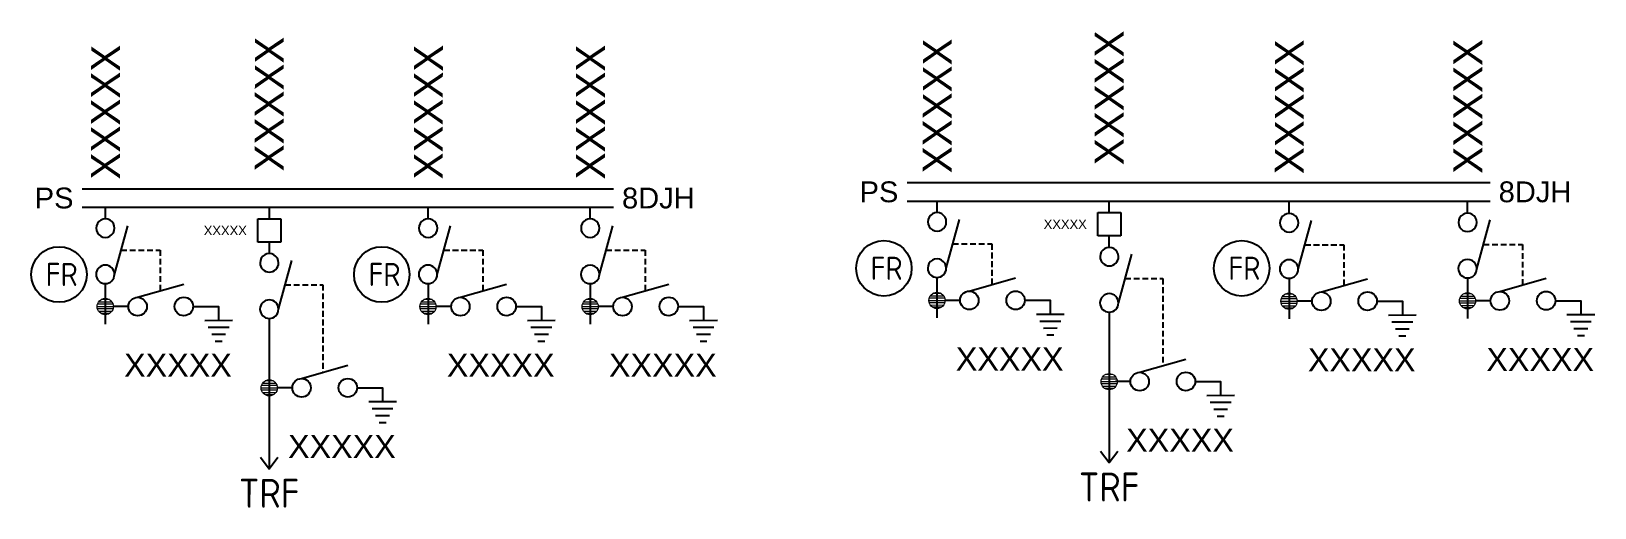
# Model space of a CAD drawing. Header units: metres. Extents: x -4 to 294194, y -26 to 6261457.
# Drawn here: x 294058.6 to 294193.8, y 6261416.3 to 6261457.4 of the extents above; entities outside this region: 1.
import ezdxf
from ezdxf.enums import TextEntityAlignment as Align

# ---------------------------------------------------------------- set-up
doc = ezdxf.new("R2010")
doc.units = ezdxf.units.M
for name, pattern in [('A', [0]), ('CENTERX2', [4, 2.5, -0.5, 0.5, -0.5]), ('DASHED', [0.75, 0.5, -0.25])]:
    doc.linetypes.add(name, pattern=pattern)
doc.layers.get('0').update_dxf_attribs({"color": 6})
doc.layers.add('Equip_HV_NEW', color=2, linetype='Continuous')
doc.styles.add('ARIAL', font='arial.ttf', dxfattribs={"height": 2})
doc.styles.add('iecISOCP', font='isocp.shx')
doc.styles.add('IESYMBOL1', font='isocp.shx')
doc.styles.get("Standard").update_dxf_attribs({"font": 'arial.ttf'})
doc.styles.add('SWG_LABEL', font='arial.ttf')
doc.styles.add('SWITCH_LABEL', font='arial.ttf', dxfattribs={"height": 2.5})

# ---------------------------------------------------------------- blocks, each defined once
blk = doc.blocks.new('*U1')
for p, q in [((-1.600000000000001, 2.220446049250313e-16), (-1.6, 45.93532441819552)), ((-8.881784197001252e-16, 2.6107588313450966e-17), (0, 45.93532441819552))]:
    blk.add_line(p, q)
at = {"style": 'ARIAL'}
blk.add_attdef('SWG_TYPE', text='', height=1.8, rotation=90, dxfattribs=at).set_placement((-0.799999999999997, 46.68002008887217), align=Align.MIDDLE_LEFT)
blk.add_attdef('SUB_TYPE', text='', height=1.8, rotation=90, dxfattribs=at).set_placement((-0.8000000000000003, -0.7573673738163151), align=Align.MIDDLE_RIGHT)
blk = doc.blocks.new('*U3')
for p, q in [((-1.600000000000001, 2.220446049250313e-16), (-1.6, 50.4165432715843)), ((-8.881784197001252e-16, 2.6101117061454834e-17), (0, 50.4165432715843))]:
    blk.add_line(p, q)
at = {"style": 'ARIAL'}
blk.add_attdef('SWG_TYPE', text='', height=1.8, rotation=90, dxfattribs=at).set_placement((-0.7999999999999968, 51.16123894226095), align=Align.MIDDLE_LEFT)
blk.add_attdef('SUB_TYPE', text='', height=1.8, rotation=90, dxfattribs=at).set_placement((-0.8000000000000003, -0.7573673738163151), align=Align.MIDDLE_RIGHT)
blk = doc.blocks.new('FAULT_INDIC_SE')
blk.add_circle((0, 0), 2.4)
at = {"insert": (-1.151798744079314, 1.002311643711891), "char_height": 2, "width": 2.704225216971281, "attachment_point": 1, "style": 'iecISOCP'}
blk.add_mtext('FR', dxfattribs=at)
blk = doc.blocks.new('SWG_SIE_SU_NEW')
blk.add_line((5.807768332291147, 0.7900406374399225), (1.59351649774331, 1.937823790240929))
at = {"linetype": 'A', "lineweight": 0}
for p, q in [((7.980944807652106, 0.3469309391532249), (7.979888787815662, -0.3683052812858865)), ((8.179566227182306, -0.5842123326245021), (8.181258932617977, 0.5622474177934187)), ((8.381399027751216, 0.6590170241202937), (8.379419696860207, -0.6815725146616387)), ((8.579380620100192, -0.7115727819431799), (8.581447667564122, 0.6884266920707613)), ((8.781402137538334, 0.6594734354563538), (8.77941971493712, -0.683210101039033)), ((8.979565745098178, -0.5878385049918462), (8.981265671906637, 0.5635122400846182)), ((9.180948128289144, 0.3510031850139228), (9.179874851571629, -0.3759210226843051))]:
    blk.add_line(p, q, dxfattribs=at)
at = {"linetype": 'DASHED'}
blk.add_lwpolyline([(3.700642415017228, 1.363932213840426), (3.700642415017228, 4.733083658538645), (7.222083656743507, 4.733083658538644)], dxfattribs=at)
for points in [[(1, -1.618442792977737e-16), (0, 0)], [(6.599988037270521, -0.0115751361519765), (10.09998803727052, -0.01157513615197741)]]:
    blk.add_lwpolyline(points)
for points in [[(1.798344700162205, -0.8016518818464536, 1), (1.801651881846454, 0.7983447001622035, 1)], [(5.798336155263486, -0.8099198361152853, 1), (5.801643337307213, 0.7900767458550595, 1)]]:
    blk.add_lwpolyline(points, format="xyb", close=True)
at = {"linetype": 'A', "lineweight": 0}
blk.add_circle((8.582169142749542, -0.01157513615197736), 0.700001, dxfattribs=at)
at = {"style": 'SWG_LABEL', "flags": 8}
blk.add_attdef('ASSET_NUM', text='', height=2.5, rotation=179.9543738355393, dxfattribs=at).set_placement((-2.400000014549337, 0.01157541019216834), align=Align.MIDDLE_LEFT)
at = {"flags": 1}
blk.add_attdef('Z', (0, 0), '', height=0.2, dxfattribs=at)
at = {"style": 'SWITCH_LABEL', "flags": 9}
blk.add_attdef('STREET_CODE', text='', height=0.2, dxfattribs=at).set_placement((0, 0), align=Align.MIDDLE_LEFT)
at = {"flags": 9}
for tag, p in [('SUBURB', (0, -0.8)), ('STREETNAME', (0, -1)), ('ORIENTATION', (0, -0.2)), ('USAGE', (0, -0.6000000000000001)), ('PARENT', (0, -0.4)), ('LOCATION', (0, -1.2)), ('NOTES', (0, -1.4)), ('OPERATED_BY', (0.01550337797844747, -1.861076851386038)), ('OWNED_BY', (0.0216816836711331, -1.638567142039031)), ('MAINTAINED_BY', (0.01396511777392107, -2.067928997329268))]:
    blk.add_attdef(tag, text='', height=0.2, dxfattribs=at).set_placement(p, align=Align.MIDDLE_LEFT)
blk = doc.blocks.new('SWG_SIE_ES_NEW')
for p, q in [((-5.792573390237521, 0.7785018756985664), (-1.792581934772898, 1.926248920150101)), ((0.01155033355462343, -1.211572306434391), (2.411545206996379, -1.206611533794785)), ((0.312789886462269, -1.810950927989324), (2.112786040845094, -1.807230348436861)), ((0.614029438438592, -2.410329549660673), (1.814026875625131, -2.407849163428182)), ((0.9152689913462376, -3.00970817139023), (1.515267709473846, -3.008467978361296))]:
    blk.add_line(p, q)
for points in [[(-5.789266208186746, -0.8214947069063783, -1), (-5.792573390237521, 0.7785018756985664, -1)], [(-1.789274753071368, -0.8132267519831657, -1), (-1.792581934772898, 0.7867698296904564, -1)]]:
    blk.add_lwpolyline(points, format="xyb", close=True)
for points in [[(-6.590918090194464, -0.02315000630915165), (-7.890917090194463, -0.02315000630915165)], [(-0.9909300529398024, -0.01157486997544765), (1.211547769838344, -0.01157486997544765), (1.211547769838344, -1.209091920115491)]]:
    blk.add_lwpolyline(points)
at = {"flags": 1}
blk.add_attdef('Z', (0, 0), '', height=0.2, dxfattribs=at)
at = {"style": 'SWITCH_LABEL', "flags": 9}
blk.add_attdef('STREET_CODE', text='', height=0.2, dxfattribs=at).set_placement((0, -0.2000000001862645), align=Align.MIDDLE_LEFT)
at = {"flags": 9}
for tag, p in [('SUBURB', (0, -1)), ('STREETNAME', (0, -1.200000000186265)), ('ORIENTATION', (0, -0.400000000372529)), ('USAGE', (0, -0.7999999998137355)), ('PARENT', (0, -0.599999999627471)), ('LOCATION', (0, -1.400000000372529)), ('NOTES', (0, -1.599999999627471)), ('OPERATED_BY', (0.01235482575368962, -2.006659833262518)), ('OWNED_BY', (0.01853313144637525, -1.784150123915511)), ('MAINTAINED_BY', (0.01081656554916322, -2.213511979205748))]:
    blk.add_attdef(tag, text='', height=0.2, dxfattribs=at).set_placement(p, align=Align.MIDDLE_LEFT)
at = {"style": 'ARIAL', "flags": 8}
blk.add_attdef('ASSET_NUM', text='', height=2, dxfattribs=at).set_placement((14.29585591354407, -5.086180710174744), align=Align.MIDDLE_RIGHT)
blk = doc.blocks.new('SWG_SIE_TRF_NOES_NEW1')
blk.add_line((7.007658981188779, 0.8014608589687242), (2.793407146640941, 1.949244011769732))
at = {"linetype": 'A', "lineweight": 0}
for p, q in [((13.2004093499881, 0.3583490694662532), (13.19935333015166, -0.3568871509728582)), ((13.3990307695183, -0.5727942023114738), (13.40072347495397, 0.573665548106447)), ((13.60086357008721, 0.670435154433322), (13.5988842391962, -0.6701543843486104)), ((13.79884516243619, -0.7001546516301516), (13.80091220990012, 0.6998448223837896)), ((14.00086667987433, 0.6708915657693821), (13.99888425727312, -0.6717919707260047)), ((14.19903028743417, -0.5764203746788179), (14.20073021424263, 0.5749303703976465)), ((14.40041267062514, 0.3624213153269511), (14.39933939390762, -0.3645028923712768))]:
    blk.add_line(p, q, dxfattribs=at)
for points in [[(-0.8001093511023676, 0.01142022152880195), (-1.800109351102368, 0.01142022152880195)], [(2.199890648897632, 0.01142022152880173), (1.199890648897632, 0.01142022152880173)], [(19.79900906108246, -0.7532178181157586), (20.7992373529098, -0.00352230323656609), (19.79946573678181, 0.7467821125515846)], [(7.799878686168153, -0.0001549146231738519), (20.79475034805511, -0.0001549146231809573)]]:
    blk.add_lwpolyline(points)
for points in [[(2.998235349059836, -0.7902316603176516, 1), (3.001542530744086, 0.8097649216910057, 1)], [(6.998226804161117, -0.7984996145864827, 1), (7.001533986204844, 0.8014969673838621, 1)]]:
    blk.add_lwpolyline(points, format="xyb", close=True)
blk.add_circle((13.80163368508554, -0.0001570058389490647), 0.700001, dxfattribs=at)
at = {"style": 'IESYMBOL1'}
blk.add_text('TRF', height=2.5, rotation=89.98255627774458, dxfattribs=at).set_placement((22.90680144268252, -0.004163985134682718), align=Align.MIDDLE_CENTER)
at = {"flags": 1}
blk.add_attdef('Z', (0, 0), '', height=0.2, dxfattribs=at)
at = {"style": 'SWITCH_LABEL', "flags": 9}
blk.add_attdef('STREET_CODE', text='', height=0.2, dxfattribs=at).set_placement((0, -0.2), align=Align.MIDDLE_LEFT)
at = {"flags": 9}
for tag, p in [('SUBURB', (0, -1)), ('STREETNAME', (0, -1.2)), ('ORIENTATION', (0, -0.4)), ('USAGE', (0, -0.8)), ('PARENT', (0, -0.6000000000000001)), ('LOCATION', (0, -1.4)), ('NOTES', (0, -1.6))]:
    blk.add_attdef(tag, text='', height=0.2, dxfattribs=at).set_placement(p, align=Align.MIDDLE_LEFT)
blk = doc.blocks.new('SWG_SIE_TRF_CB_NOES_NEW')
at = {"layer": 'Equip_HV_NEW', "linetype": 'DASHED'}
blk.add_lwpolyline([(6.900533064219996, 1.37535243539123), (6.900533064219996, 4.637579396304039), (14.42197417326623, 4.637579396304035)], dxfattribs=at)
at = {"layer": 'Equip_HV_NEW', "linetype": 'CENTERX2'}
blk.add_blockref('SWG_SIE_TRF_NOES_NEW1', (2.000000000305135, 2.200183438216818e-11), dxfattribs=at)
at = {"style": 'ARIAL', "flags": 8}
blk.add_attdef('ASSET_NUM', text='', height=2, dxfattribs=at).set_placement((0.2888339055384463, 1.144747847507816), align=Align.MIDDLE_RIGHT)
at = {"flags": 1}
blk.add_attdef('Z', (12.1397405689935, 0.4483095568496935), '', height=0.2, dxfattribs=at)
at = {"style": 'SWITCH_LABEL', "flags": 9}
blk.add_attdef('STREET_CODE', text='', height=0.2, dxfattribs=at).set_placement((12.1397405689935, 0.248309556663429), align=Align.MIDDLE_LEFT)
at = {"flags": 9}
for tag, p in [('ORIENTATION', (12.1397405689935, 0.04830955647716451)), ('SUBURB', (12.1397405689935, -0.5516904431503065)), ('STREETNAME', (12.1397405689935, -0.751690443336571)), ('OWNED_BY', (12.14447043672773, -1.35598909901247)), ('USAGE', (12.1397405689935, -0.3516904429640419)), ('PARENT', (12.1397405689935, -0.1516904427777774)), ('LOCATION', (12.1397405689935, -0.9516904435228355)), ('NOTES', (12.1397405689935, -1.151690442777777)), ('OPERATED_BY', (12.13829213103504, -1.578498808359477)), ('MAINTAINED_BY', (12.13675387083052, -1.785350954302707))]:
    blk.add_attdef(tag, text='', height=0.2, dxfattribs=at).set_placement(p, align=Align.MIDDLE_LEFT)
blk = doc.blocks.new('CB_SUB_NEW')
at = {"linetype": 'CENTERX2'}
blk.add_lwpolyline([(-1, 1), (1, 1), (1, -1), (-1, -1)], close=True, dxfattribs=at)
blk.add_attdef('ASSET_NUMBER', text='', height=0.8, dxfattribs=at).set_placement((-1.947636300508263, 2.220446049250313e-16), align=Align.MIDDLE_RIGHT)
blk = doc.blocks.new('A$C49185E2E')
at = {"layer": 'Equip_HV_NEW'}
ref = blk.add_blockref('SWG_SIE_SU_NEW', (6.772767787752231, 22.83767347224057), dxfattribs=dict(at, rotation=270))
ref.add_attrib('ASSET_NUM', 'XXXXX', dxfattribs={"layer": '0', "height": 2.5, "rotation": 89.95437383553931, "style": 'SWG_LABEL'}).set_placement((6.784343197944382, 25.23767348678983), align=Align.MIDDLE_LEFT)
at = {"layer": 'Equip_HV_NEW', "linetype": 'CENTERX2'}
ref = blk.add_blockref('SWG_SIE_TRF_CB_NOES_NEW', (21.65541048108822, 23.03756412144333), dxfattribs=dict(at, rotation=270))
ref.add_attrib('ASSET_NUM', 'XXXXX', dxfattribs={"layer": '0', "height": 2.5, "rotation": 89.95437383461827, "style": 'SWG_LABEL'}).set_placement((21.65541048108822, 25.93757644600749), align=Align.MIDDLE_LEFT)
at = {"layer": 'Equip_HV_NEW'}
ref = blk.add_blockref('SWG_SIE_SU_NEW', (37.21887542154818, 22.76321748989614), dxfattribs=dict(at, rotation=270))
ref.add_attrib('ASSET_NUM', 'XXXXX', dxfattribs={"layer": '0', "height": 2.5, "rotation": 89.95437383553931, "style": 'SWG_LABEL'}).set_placement((37.23045083174033, 25.1632175044454), align=Align.MIDDLE_LEFT)
ref = blk.add_blockref('SWG_SIE_SU_NEW', (52.6571027647507, 22.7987212944727), dxfattribs=dict(at, rotation=270))
ref.add_attrib('ASSET_NUM', 'XXXXX', dxfattribs={"layer": '0', "height": 2.5, "rotation": 89.95437383553931, "style": 'SWG_LABEL'}).set_placement((52.66867817494285, 25.19872130902196), align=Align.MIDDLE_LEFT)
at = {"layer": 'Equip_HV_NEW', "rotation": 270}
blk.add_blockref('*U3', (4.178889736882411, 22.83767347224057), dxfattribs=at).add_auto_attribs({'SUB_TYPE': 'PS', 'SWG_TYPE': '8DJH'})
at = {"layer": 'Equip_HV_NEW', "linetype": 'CENTERX2'}
blk.add_blockref('CB_SUB_NEW', (21.66683070263902, 20.83767347224056), dxfattribs=at).add_auto_attribs({'ASSET_NUMBER': 'XXXXX'})
for p in [(2.168968191777822, 17.02990514039993), (33.11551146336213, 17.02990514039993)]:
    blk.add_blockref('FAULT_INDIC_SE', p, dxfattribs=at)
ref = blk.add_blockref('SWG_SIE_ES_NEW', (15.35211157001745, 14.2793758109856), dxfattribs=at)
ref.add_attrib('ASSET_NUM', 'XXXXX', dxfattribs={"layer": '0', "height": 2, "style": 'ARIAL'}).set_placement((17.70763427491024, 9.193195100751849), align=Align.MIDDLE_RIGHT)
ref = blk.add_blockref('SWG_SIE_ES_NEW', (45.7982192038134, 14.20491982864116), dxfattribs=at)
ref.add_attrib('ASSET_NUM', 'XXXXX', dxfattribs={"layer": '0', "height": 2, "style": 'ARIAL'}).set_placement((48.15374190870619, 9.118739118407417), align=Align.MIDDLE_RIGHT)
ref = blk.add_blockref('SWG_SIE_ES_NEW', (61.23644654701593, 14.24042363321773), dxfattribs=at)
ref.add_attrib('ASSET_NUM', 'XXXXX', dxfattribs={"layer": '0', "height": 2, "style": 'ARIAL'}).set_placement((63.59196925190872, 9.15424292298398), align=Align.MIDDLE_RIGHT)
ref = blk.add_blockref('SWG_SIE_ES_NEW', (30.08556753989746, 7.263214550252764), dxfattribs=at)
ref.add_attrib('ASSET_NUM', 'XXXXX', dxfattribs={"layer": '0', "height": 2, "style": 'ARIAL'}).set_placement((32.44109024479025, 2.177033840019016), align=Align.MIDDLE_RIGHT)
blk = doc.blocks.new('*U8')
for p, q in [((-1.600000000000001, 2.220446049250313e-16), (-1.600000000000001, 41.00000000000004)), ((-8.881784197001252e-16, 2.6101117061454834e-17), (-8.881784197001252e-16, 41.00000000000004))]:
    blk.add_line(p, q)
at = {"style": 'ARIAL'}
blk.add_attdef('SWG_TYPE', text='', height=1.8, rotation=90, dxfattribs=at).set_placement((-0.7999999999999974, 41.74469567067669), align=Align.MIDDLE_LEFT)
blk.add_attdef('SUB_TYPE', text='', height=1.8, rotation=90, dxfattribs=at).set_placement((-0.8000000000000003, -0.7573673738163151), align=Align.MIDDLE_RIGHT)
blk = doc.blocks.new('8DJH_2_Feeder_CB')
at = {"layer": 'Equip_HV_NEW'}
ref = blk.add_blockref('SWG_SIE_SU_NEW', (2.593878050858621, 0), dxfattribs=dict(at, rotation=270))
ref.add_attrib('ASSET_NUM', 'XXXXX', dxfattribs={"layer": '0', "height": 2.5, "rotation": 89.95437383553931, "style": 'SWG_LABEL'}).set_placement((2.605453461059369, 2.400000014342368), align=Align.MIDDLE_LEFT)
at = {"layer": 'Equip_HV_NEW', "linetype": 'CENTERX2'}
ref = blk.add_blockref('SWG_SIE_TRF_CB_NOES_NEW', (20.48857977846637, 0.199890648946166), dxfattribs=dict(at, rotation=270))
ref.add_attrib('ASSET_NUM', 'XXXXX', dxfattribs={"layer": '0', "height": 2.5, "rotation": 89.95437383461827, "style": 'SWG_LABEL'}).set_placement((20.48857977846637, 3.099902973510325), align=Align.MIDDLE_LEFT)
at = {"layer": 'Equip_HV_NEW'}
ref = blk.add_blockref('SWG_SIE_SU_NEW', (33.03998568467796, -0.0744559820741415), dxfattribs=dict(at, rotation=270))
ref.add_attrib('ASSET_NUM', 'XXXXX', dxfattribs={"layer": '0', "height": 2.5, "rotation": 89.95437383553931, "style": 'SWG_LABEL'}).set_placement((33.05156109487871, 2.325544032268226), align=Align.MIDDLE_LEFT)
at = {"layer": 'Equip_HV_NEW', "rotation": 270}
blk.add_blockref('*U8', (0, 0), dxfattribs=at).add_auto_attribs({'SUB_TYPE': 'PS', 'SWG_TYPE': '8DJH'})
at = {"layer": 'Equip_HV_NEW', "linetype": 'CENTERX2'}
blk.add_blockref('CB_SUB_NEW', (20.5, -2), dxfattribs=at).add_auto_attribs({'ASSET_NUMBER': 'XXXXX'})
blk.add_blockref('FAULT_INDIC_SE', (-2.009921545104589, -5.807768331840634), dxfattribs=at)
ref = blk.add_blockref('SWG_SIE_ES_NEW', (11.17322183313081, -8.55829766113311), dxfattribs=at)
ref.add_attrib('ASSET_NUM', 'XXXXX', dxfattribs={"layer": '0', "height": 2, "style": 'ARIAL'}).set_placement((13.5287445380236, -13.64447837136686), align=Align.MIDDLE_RIGHT)
ref = blk.add_blockref('SWG_SIE_ES_NEW', (41.61932946695015, -8.632753643207252), dxfattribs=at)
ref.add_attrib('ASSET_NUM', 'XXXXX', dxfattribs={"layer": '0', "height": 2, "style": 'ARIAL'}).set_placement((43.97485217184294, -13.718934353441), align=Align.MIDDLE_RIGHT)
ref = blk.add_blockref('SWG_SIE_ES_NEW', (29.07934169104556, -15.57787155453116), dxfattribs=at)
ref.add_attrib('ASSET_NUM', 'XXXXX', dxfattribs={"layer": '0', "height": 2, "style": 'ARIAL'}).set_placement((31.43486439593835, -20.6640522647649), align=Align.MIDDLE_RIGHT)

msp = doc.modelspace()

# ---------------------------------------------------------------- block references
at = {"linetype": 'CENTERX2'}
for name, p in [('A$C49185E2E', (294130.1312869302, 6261419.923188446)), ('8DJH_2_Feeder_CB', (0, 0))]:
    msp.add_blockref(name, p, dxfattribs=at)
at = {"layer": 'Equip_HV_NEW'}
ref = msp.add_blockref('SWG_SIE_SU_NEW', (294064.9736935211, 6261442.225916727), dxfattribs=dict(at, rotation=270))
ref.add_attrib('ASSET_NUM', 'XXXXX', dxfattribs={"layer": '0', "height": 2.5, "rotation": 89.95437383461827, "style": 'SWG_LABEL'}).set_placement((294064.9852689313, 6261444.625916741), align=Align.MIDDLE_LEFT)
at = {"layer": 'Equip_HV_NEW', "linetype": 'CENTERX2'}
ref = msp.add_blockref('SWG_SIE_TRF_CB_NOES_NEW', (294079.1428781533, 6261442.422394743), dxfattribs=dict(at, rotation=270))
ref.add_attrib('ASSET_NUM', 'XXXXX', dxfattribs={"layer": '0', "height": 2.5, "rotation": 89.95437383461827, "style": 'SWG_LABEL'}).set_placement((294079.1428781533, 6261445.322407068), align=Align.MIDDLE_LEFT)
at = {"layer": 'Equip_HV_NEW'}
ref = msp.add_blockref('SWG_SIE_SU_NEW', (294092.8890179392, 6261442.225663798), dxfattribs=dict(at, rotation=270))
ref.add_attrib('ASSET_NUM', 'XXXXX', dxfattribs={"layer": '0', "height": 2.5, "rotation": 89.95437383461827, "style": 'SWG_LABEL'}).set_placement((294092.9005933494, 6261444.625663812), align=Align.MIDDLE_LEFT)
ref = msp.add_blockref('SWG_SIE_SU_NEW', (294106.9090179392, 6261442.225916727), dxfattribs=dict(at, rotation=270))
ref.add_attrib('ASSET_NUM', 'XXXXX', dxfattribs={"layer": '0', "height": 2.5, "rotation": 89.95437383461827, "style": 'SWG_LABEL'}).set_placement((294106.9205933494, 6261444.625916741), align=Align.MIDDLE_LEFT)
at = {"layer": 'Equip_HV_NEW', "rotation": 270}
msp.add_blockref('*U1', (294062.9736935211, 6261442.225916727), dxfattribs=at).add_auto_attribs({'SUB_TYPE': 'PS', 'SWG_TYPE': '8DJH'})
at = {"layer": 'Equip_HV_NEW', "linetype": 'CENTERX2'}
msp.add_blockref('CB_SUB_NEW', (294079.1542983748, 6261440.222504094), dxfattribs=at).add_auto_attribs({'ASSET_NUMBER': 'XXXXX'})
for p in [(294060.9637719759, 6261436.418148395), (294088.8790963941, 6261436.417895466)]:
    msp.add_blockref('FAULT_INDIC_SE', p, dxfattribs=at)
ref = msp.add_blockref('SWG_SIE_ES_NEW', (294073.5530373033, 6261433.667619065), dxfattribs=at)
ref.add_attrib('ASSET_NUM', 'XXXXX', dxfattribs={"layer": '0', "height": 2, "style": 'ARIAL'}).set_placement((294075.9085600082, 6261428.581438355), align=Align.MIDDLE_RIGHT)
ref = msp.add_blockref('SWG_SIE_ES_NEW', (294101.4683617215, 6261433.667366137), dxfattribs=at)
ref.add_attrib('ASSET_NUM', 'XXXXX', dxfattribs={"layer": '0', "height": 2, "style": 'ARIAL'}).set_placement((294103.8238844264, 6261428.581185427), align=Align.MIDDLE_RIGHT)
ref = msp.add_blockref('SWG_SIE_ES_NEW', (294115.4883617215, 6261433.667619065), dxfattribs=at)
ref.add_attrib('ASSET_NUM', 'XXXXX', dxfattribs={"layer": '0', "height": 2, "style": 'ARIAL'}).set_placement((294117.8438844264, 6261428.581438355), align=Align.MIDDLE_RIGHT)
ref = msp.add_blockref('SWG_SIE_ES_NEW', (294087.7336400659, 6261426.64463254), dxfattribs=at)
ref.add_attrib('ASSET_NUM', 'XXXXX', dxfattribs={"layer": '0', "height": 2, "style": 'ARIAL'}).set_placement((294090.0891627708, 6261421.558451829), align=Align.MIDDLE_RIGHT)

doc.saveas('drawing.dxf')
